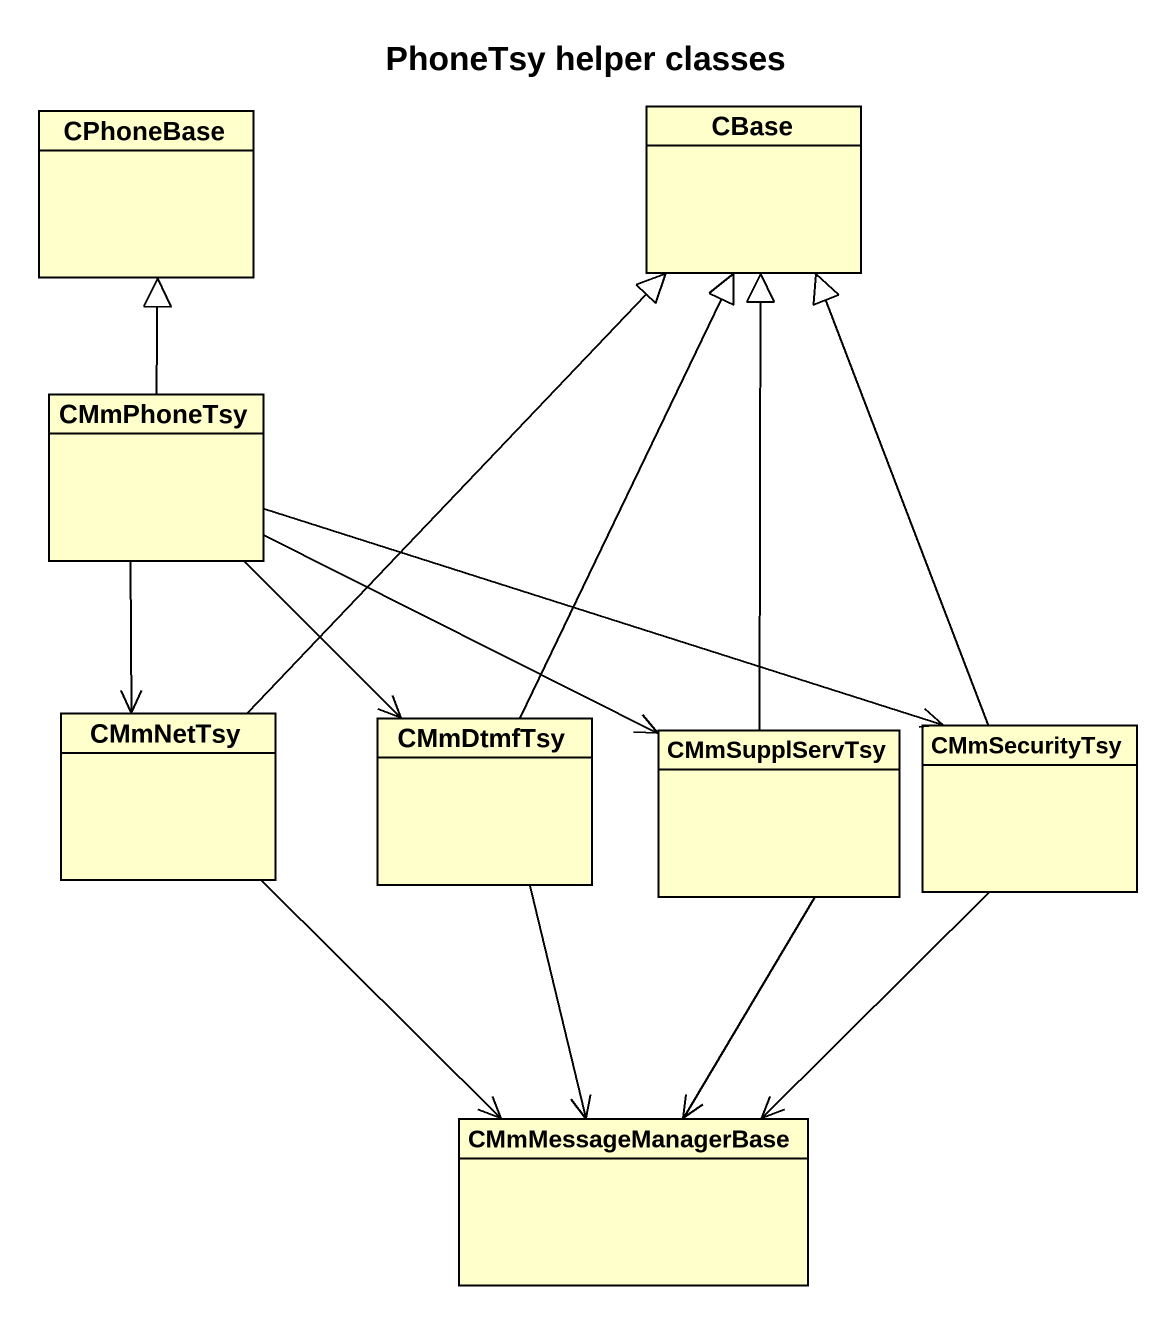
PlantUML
@startuml
title PhoneTsy helper classes
hide circle
hide empty members
class CPhoneBase
class CBase
class CMmPhoneTsy
class CMmNetTsy
class CMmDtmfTsy
class CMmSupplServTsy
class CMmSecurityTsy
class CMmMessageManagerBase
CMmPhoneTsy -up-|> CPhoneBase
CMmPhoneTsy --> CMmNetTsy
CMmPhoneTsy --> CMmDtmfTsy
CMmPhoneTsy -right-> CMmSupplServTsy
CMmPhoneTsy -right-> CMmSecurityTsy
CMmNetTsy -up-|> CBase
CMmNetTsy --> CMmMessageManagerBase
CMmDtmfTsy -up-|> CBase
CMmDtmfTsy --> CMmMessageManagerBase
CMmSupplServTsy -up-|> CBase
CMmSupplServTsy --> CMmMessageManagerBase
CMmSecurityTsy -up-|> CBase
CMmSecurityTsy --> CMmMessageManagerBase
@enduml
